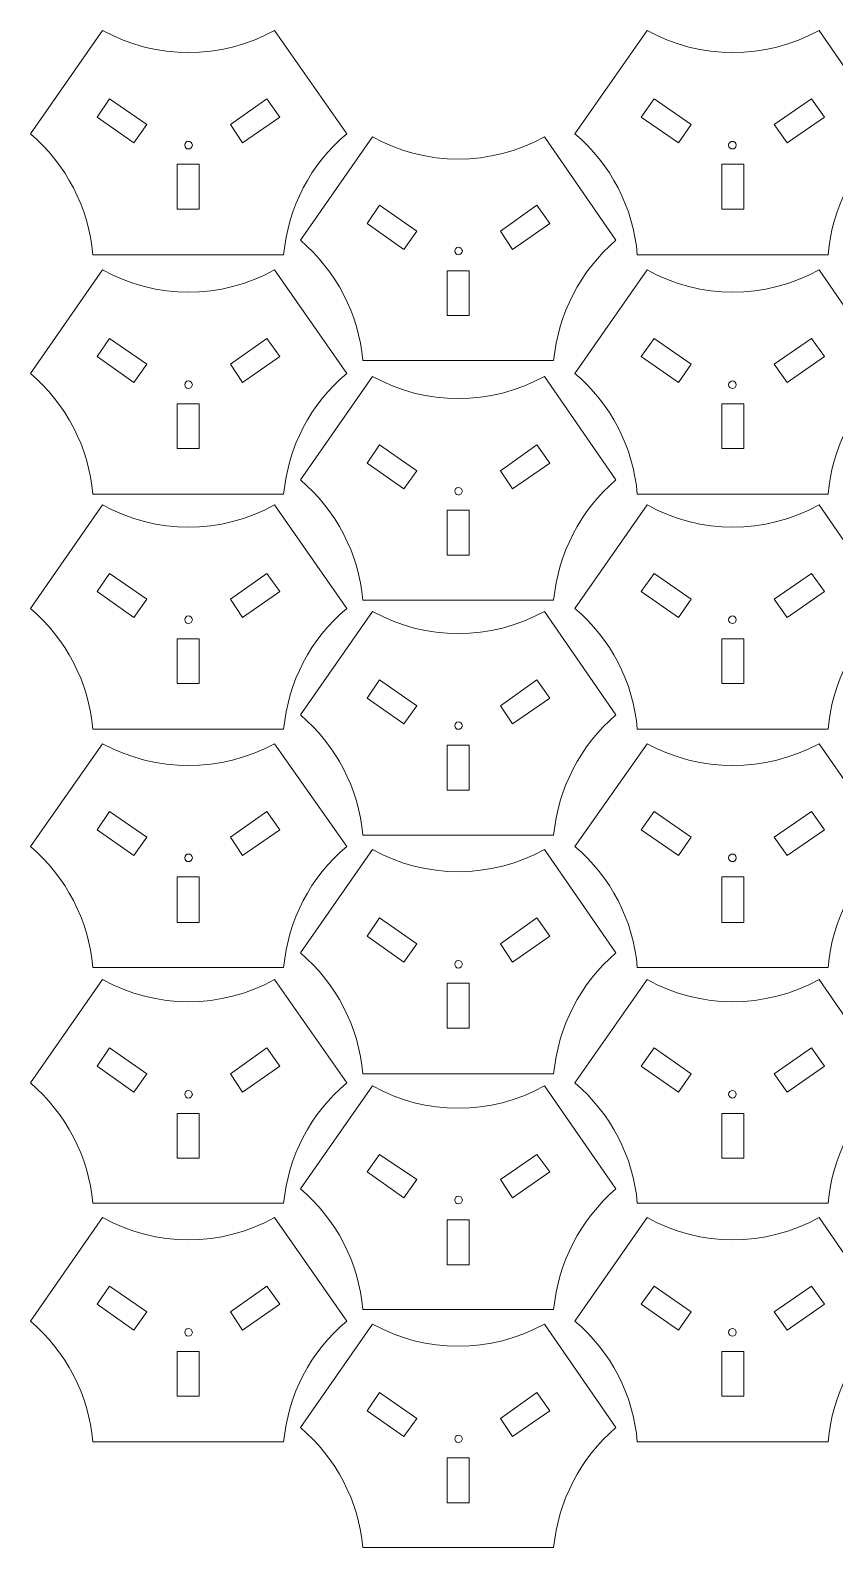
# Model space of a CAD drawing. Header units: centimetres. Extents: x -55.8 to 27.7, y -32.1 to 37.5.
# Drawn here: x -39.84 to -29.27, y 17.52 to 37.47 of the extents above; entities that cross this region are included whole.
import ezdxf

# ---------------------------------------------------------------- set-up
doc = ezdxf.new("R2010")
doc.units = ezdxf.units.CM
doc.header["$MEASUREMENT"] = 0
doc.layers.add('1', color=7, linetype='Continuous')
doc.layers.add('Grab', color=7, linetype='Continuous')

msp = doc.modelspace()

# ---------------------------------------------------------------- linework, layer by layer
at = {"color": 242, "lineweight": 9}
for points in [[(-35.68, 36.105), (-36.16, 35.705), (-36.45, 35.135), (-36.51, 34.515), (-36.51, 34.515), (-36.51, 34.515), (-39.02, 34.515), (-39.02, 34.515), (-39.02, 34.515), (-39.07, 35.135), (-39.37, 35.705), (-39.84, 36.105), (-39.84, 36.105), (-39.84, 36.105), (-38.89, 37.465), (-38.89, 37.465), (-38.89, 37.465), (-38.19, 37.075), (-37.33, 37.075), (-36.63, 37.465), (-36.63, 37.465), (-36.63, 37.465), (-35.68, 36.105), (-35.68, 36.105)], [(-28.53, 36.105), (-29, 35.705), (-29.3, 35.135), (-29.35, 34.515), (-29.35, 34.515), (-29.35, 34.515), (-31.86, 34.515), (-31.86, 34.515), (-31.86, 34.515), (-31.91, 35.135), (-32.21, 35.705), (-32.68, 36.105), (-32.68, 36.105), (-32.68, 36.105), (-31.73, 37.465), (-31.73, 37.465), (-31.73, 37.465), (-31.03, 37.075), (-30.18, 37.075), (-29.47, 37.465), (-29.47, 37.465), (-29.47, 37.465), (-28.53, 36.105), (-28.53, 36.105)], [(-32.14, 34.705), (-32.61, 34.305), (-32.9, 33.735), (-32.96, 33.125), (-32.96, 33.125), (-32.96, 33.125), (-35.47, 33.125), (-35.47, 33.125), (-35.47, 33.125), (-35.52, 33.735), (-35.82, 34.305), (-36.29, 34.705), (-36.29, 34.705), (-36.29, 34.705), (-35.34, 36.065), (-35.34, 36.065), (-35.34, 36.065), (-34.64, 35.675), (-33.79, 35.675), (-33.08, 36.065), (-33.08, 36.065), (-33.08, 36.065), (-32.14, 34.705), (-32.14, 34.705)], [(-35.68, 32.955), (-36.16, 32.555), (-36.45, 31.985), (-36.51, 31.365), (-36.51, 31.365), (-36.51, 31.365), (-39.02, 31.365), (-39.02, 31.365), (-39.02, 31.365), (-39.07, 31.985), (-39.37, 32.555), (-39.84, 32.955), (-39.84, 32.955), (-39.84, 32.955), (-38.89, 34.315), (-38.89, 34.315), (-38.89, 34.315), (-38.19, 33.925), (-37.33, 33.925), (-36.63, 34.315), (-36.63, 34.315), (-36.63, 34.315), (-35.68, 32.955), (-35.68, 32.955)], [(-28.53, 32.955), (-29, 32.555), (-29.3, 31.985), (-29.35, 31.365), (-29.35, 31.365), (-29.35, 31.365), (-31.86, 31.365), (-31.86, 31.365), (-31.86, 31.365), (-31.91, 31.985), (-32.21, 32.555), (-32.68, 32.955), (-32.68, 32.955), (-32.68, 32.955), (-31.73, 34.315), (-31.73, 34.315), (-31.73, 34.315), (-31.03, 33.925), (-30.18, 33.925), (-29.47, 34.315), (-29.47, 34.315), (-29.47, 34.315), (-28.53, 32.955), (-28.53, 32.955)], [(-32.14, 31.555), (-32.61, 31.155), (-32.9, 30.585), (-32.96, 29.975), (-32.96, 29.975), (-32.96, 29.975), (-35.47, 29.975), (-35.47, 29.975), (-35.47, 29.975), (-35.52, 30.585), (-35.82, 31.155), (-36.29, 31.555), (-36.29, 31.555), (-36.29, 31.555), (-35.34, 32.915), (-35.34, 32.915), (-35.34, 32.915), (-34.64, 32.525), (-33.79, 32.525), (-33.08, 32.915), (-33.08, 32.915), (-33.08, 32.915), (-32.14, 31.555), (-32.14, 31.555)], [(-35.68, 29.865), (-36.16, 29.465), (-36.45, 28.895), (-36.51, 28.275), (-36.51, 28.275), (-36.51, 28.275), (-39.02, 28.275), (-39.02, 28.275), (-39.02, 28.275), (-39.07, 28.895), (-39.37, 29.465), (-39.84, 29.865), (-39.84, 29.865), (-39.84, 29.865), (-38.89, 31.225), (-38.89, 31.225), (-38.89, 31.225), (-38.19, 30.835), (-37.33, 30.835), (-36.63, 31.225), (-36.63, 31.225), (-36.63, 31.225), (-35.68, 29.865), (-35.68, 29.865)], [(-28.53, 29.865), (-29, 29.465), (-29.3, 28.895), (-29.35, 28.275), (-29.35, 28.275), (-29.35, 28.275), (-31.86, 28.275), (-31.86, 28.275), (-31.86, 28.275), (-31.91, 28.895), (-32.21, 29.465), (-32.68, 29.865), (-32.68, 29.865), (-32.68, 29.865), (-31.73, 31.225), (-31.73, 31.225), (-31.73, 31.225), (-31.03, 30.835), (-30.18, 30.835), (-29.47, 31.225), (-29.47, 31.225), (-29.47, 31.225), (-28.53, 29.865), (-28.53, 29.865)], [(-32.14, 28.465), (-32.61, 28.065), (-32.9, 27.495), (-32.96, 26.885), (-32.96, 26.885), (-32.96, 26.885), (-35.47, 26.885), (-35.47, 26.885), (-35.47, 26.885), (-35.52, 27.495), (-35.82, 28.065), (-36.29, 28.465), (-36.29, 28.465), (-36.29, 28.465), (-35.34, 29.825), (-35.34, 29.825), (-35.34, 29.825), (-34.64, 29.435), (-33.79, 29.435), (-33.08, 29.825), (-33.08, 29.825), (-33.08, 29.825), (-32.14, 28.465), (-32.14, 28.465)], [(-35.68, 26.735), (-36.16, 26.335), (-36.45, 25.765), (-36.51, 25.145), (-36.51, 25.145), (-36.51, 25.145), (-39.02, 25.145), (-39.02, 25.145), (-39.02, 25.145), (-39.07, 25.765), (-39.37, 26.335), (-39.84, 26.735), (-39.84, 26.735), (-39.84, 26.735), (-38.89, 28.085), (-38.89, 28.085), (-38.89, 28.085), (-38.19, 27.705), (-37.33, 27.705), (-36.63, 28.085), (-36.63, 28.085), (-36.63, 28.085), (-35.68, 26.735), (-35.68, 26.735)], [(-28.53, 26.735), (-29, 26.335), (-29.3, 25.765), (-29.35, 25.145), (-29.35, 25.145), (-29.35, 25.145), (-31.86, 25.145), (-31.86, 25.145), (-31.86, 25.145), (-31.91, 25.765), (-32.21, 26.335), (-32.68, 26.735), (-32.68, 26.735), (-32.68, 26.735), (-31.73, 28.085), (-31.73, 28.085), (-31.73, 28.085), (-31.03, 27.705), (-30.18, 27.705), (-29.47, 28.085), (-29.47, 28.085), (-29.47, 28.085), (-28.53, 26.735), (-28.53, 26.735)], [(-32.14, 25.335), (-32.61, 24.935), (-32.9, 24.365), (-32.96, 23.745), (-32.96, 23.745), (-32.96, 23.745), (-35.47, 23.745), (-35.47, 23.745), (-35.47, 23.745), (-35.52, 24.365), (-35.82, 24.935), (-36.29, 25.335), (-36.29, 25.335), (-36.29, 25.335), (-35.34, 26.695), (-35.34, 26.695), (-35.34, 26.695), (-34.64, 26.305), (-33.79, 26.305), (-33.08, 26.695), (-33.08, 26.695), (-33.08, 26.695), (-32.14, 25.335), (-32.14, 25.335)], [(-35.68, 23.625), (-36.16, 23.225), (-36.45, 22.655), (-36.51, 22.045), (-36.51, 22.045), (-36.51, 22.045), (-39.02, 22.045), (-39.02, 22.045), (-39.02, 22.045), (-39.07, 22.655), (-39.37, 23.225), (-39.84, 23.625), (-39.84, 23.625), (-39.84, 23.625), (-38.89, 24.985), (-38.89, 24.985), (-38.89, 24.985), (-38.19, 24.595), (-37.33, 24.595), (-36.63, 24.985), (-36.63, 24.985), (-36.63, 24.985), (-35.68, 23.625), (-35.68, 23.625)], [(-28.53, 23.625), (-29, 23.225), (-29.3, 22.655), (-29.35, 22.045), (-29.35, 22.045), (-29.35, 22.045), (-31.86, 22.045), (-31.86, 22.045), (-31.86, 22.045), (-31.91, 22.655), (-32.21, 23.225), (-32.68, 23.625), (-32.68, 23.625), (-32.68, 23.625), (-31.73, 24.985), (-31.73, 24.985), (-31.73, 24.985), (-31.03, 24.595), (-30.18, 24.595), (-29.47, 24.985), (-29.47, 24.985), (-29.47, 24.985), (-28.53, 23.625), (-28.53, 23.625)], [(-32.14, 22.235), (-32.61, 21.825), (-32.9, 21.265), (-32.96, 20.645), (-32.96, 20.645), (-32.96, 20.645), (-35.47, 20.645), (-35.47, 20.645), (-35.47, 20.645), (-35.52, 21.265), (-35.82, 21.835), (-36.29, 22.235), (-36.29, 22.235), (-36.29, 22.235), (-35.34, 23.585), (-35.34, 23.585), (-35.34, 23.585), (-34.64, 23.195), (-33.79, 23.195), (-33.08, 23.585), (-33.08, 23.585), (-33.08, 23.585), (-32.14, 22.235), (-32.14, 22.235)], [(-35.68, 20.495), (-36.16, 20.095), (-36.45, 19.525), (-36.51, 18.905), (-36.51, 18.905), (-36.51, 18.905), (-39.02, 18.905), (-39.02, 18.905), (-39.02, 18.905), (-39.07, 19.525), (-39.37, 20.095), (-39.84, 20.495), (-39.84, 20.495), (-39.84, 20.495), (-38.89, 21.855), (-38.89, 21.855), (-38.89, 21.855), (-38.19, 21.465), (-37.33, 21.465), (-36.63, 21.855), (-36.63, 21.855), (-36.63, 21.855), (-35.68, 20.495), (-35.68, 20.495)], [(-28.53, 20.495), (-29, 20.095), (-29.3, 19.525), (-29.35, 18.905), (-29.35, 18.905), (-29.35, 18.905), (-31.86, 18.905), (-31.86, 18.905), (-31.86, 18.905), (-31.91, 19.525), (-32.21, 20.095), (-32.68, 20.495), (-32.68, 20.495), (-32.68, 20.495), (-31.73, 21.855), (-31.73, 21.855), (-31.73, 21.855), (-31.03, 21.465), (-30.18, 21.465), (-29.47, 21.855), (-29.47, 21.855), (-29.47, 21.855), (-28.53, 20.495), (-28.53, 20.495)], [(-32.14, 19.095), (-32.61, 18.695), (-32.9, 18.125), (-32.96, 17.515), (-32.96, 17.515), (-32.96, 17.515), (-35.47, 17.515), (-35.47, 17.515), (-35.47, 17.515), (-35.52, 18.125), (-35.82, 18.695), (-36.29, 19.095), (-36.29, 19.095), (-36.29, 19.095), (-35.34, 20.455), (-35.34, 20.455), (-35.34, 20.455), (-34.64, 20.065), (-33.79, 20.065), (-33.08, 20.455), (-33.08, 20.455), (-33.08, 20.455), (-32.14, 19.095), (-32.14, 19.095)]]:
    msp.add_open_spline(points, degree=3, knots=[0, 0, 0, 0, 0.14285714, 0.14285714, 0.14285714, 0.14285714, 0.28571429, 0.28571429, 0.28571429, 0.28571429, 0.42857143, 0.42857143, 0.42857143, 0.42857143, 0.57142857, 0.57142857, 0.57142857, 0.57142857, 0.71428571, 0.71428571, 0.71428571, 0.71428571, 1, 1, 1, 1], dxfattribs=at)
at = {"layer": '1', "color": 114, "lineweight": 9}
for points in [[(-38.48, 35.985), (-38.48, 35.985), (-38.31, 36.225), (-38.31, 36.225), (-38.31, 36.225), (-38.31, 36.225), (-38.8, 36.565), (-38.8, 36.565), (-38.8, 36.565), (-38.8, 36.565), (-38.96, 36.325), (-38.96, 36.325), (-38.96, 36.325), (-38.96, 36.325), (-38.48, 35.985), (-38.48, 35.985)], [(-36.56, 36.325), (-36.56, 36.325), (-36.73, 36.565), (-36.73, 36.565), (-36.73, 36.565), (-36.73, 36.565), (-37.21, 36.225), (-37.21, 36.225), (-37.21, 36.225), (-37.21, 36.225), (-37.05, 35.985), (-37.05, 35.985), (-37.05, 35.985), (-37.05, 35.985), (-36.56, 36.325), (-36.56, 36.325)], [(-31.32, 35.985), (-31.32, 35.985), (-31.15, 36.225), (-31.15, 36.225), (-31.15, 36.225), (-31.15, 36.225), (-31.64, 36.565), (-31.64, 36.565), (-31.64, 36.565), (-31.64, 36.565), (-31.81, 36.325), (-31.81, 36.325), (-31.81, 36.325), (-31.81, 36.325), (-31.32, 35.985), (-31.32, 35.985)], [(-29.4, 36.325), (-29.4, 36.325), (-29.57, 36.565), (-29.57, 36.565), (-29.57, 36.565), (-29.57, 36.565), (-30.06, 36.225), (-30.06, 36.225), (-30.06, 36.225), (-30.06, 36.225), (-29.89, 35.985), (-29.89, 35.985), (-29.89, 35.985), (-29.89, 35.985), (-29.4, 36.325), (-29.4, 36.325)], [(-37.62, 35.705), (-37.62, 35.705), (-37.91, 35.705), (-37.91, 35.705), (-37.91, 35.705), (-37.91, 35.705), (-37.91, 35.115), (-37.91, 35.115), (-37.91, 35.115), (-37.91, 35.115), (-37.62, 35.115), (-37.62, 35.115), (-37.62, 35.115), (-37.62, 35.115), (-37.62, 35.705), (-37.62, 35.705)], [(-30.46, 35.705), (-30.46, 35.705), (-30.75, 35.705), (-30.75, 35.705), (-30.75, 35.705), (-30.75, 35.705), (-30.75, 35.115), (-30.75, 35.115), (-30.75, 35.115), (-30.75, 35.115), (-30.46, 35.115), (-30.46, 35.115), (-30.46, 35.115), (-30.46, 35.115), (-30.46, 35.705), (-30.46, 35.705)], [(-34.93, 34.585), (-34.93, 34.585), (-34.76, 34.825), (-34.76, 34.825), (-34.76, 34.825), (-34.76, 34.825), (-35.25, 35.165), (-35.25, 35.165), (-35.25, 35.165), (-35.25, 35.165), (-35.41, 34.925), (-35.41, 34.925), (-35.41, 34.925), (-35.41, 34.925), (-34.93, 34.585), (-34.93, 34.585)], [(-33.01, 34.925), (-33.01, 34.925), (-33.18, 35.165), (-33.18, 35.165), (-33.18, 35.165), (-33.18, 35.165), (-33.66, 34.825), (-33.66, 34.825), (-33.66, 34.825), (-33.66, 34.825), (-33.5, 34.585), (-33.5, 34.585), (-33.5, 34.585), (-33.5, 34.585), (-33.01, 34.925), (-33.01, 34.925)], [(-34.07, 34.305), (-34.07, 34.305), (-34.36, 34.305), (-34.36, 34.305), (-34.36, 34.305), (-34.36, 34.305), (-34.36, 33.715), (-34.36, 33.715), (-34.36, 33.715), (-34.36, 33.715), (-34.07, 33.715), (-34.07, 33.715), (-34.07, 33.715), (-34.07, 33.715), (-34.07, 34.305), (-34.07, 34.305)], [(-38.48, 32.835), (-38.48, 32.835), (-38.31, 33.075), (-38.31, 33.075), (-38.31, 33.075), (-38.31, 33.075), (-38.8, 33.415), (-38.8, 33.415), (-38.8, 33.415), (-38.8, 33.415), (-38.96, 33.175), (-38.96, 33.175), (-38.96, 33.175), (-38.96, 33.175), (-38.48, 32.835), (-38.48, 32.835)], [(-36.56, 33.175), (-36.56, 33.175), (-36.73, 33.415), (-36.73, 33.415), (-36.73, 33.415), (-36.73, 33.415), (-37.21, 33.075), (-37.21, 33.075), (-37.21, 33.075), (-37.21, 33.075), (-37.05, 32.835), (-37.05, 32.835), (-37.05, 32.835), (-37.05, 32.835), (-36.56, 33.175), (-36.56, 33.175)], [(-31.32, 32.835), (-31.32, 32.835), (-31.15, 33.075), (-31.15, 33.075), (-31.15, 33.075), (-31.15, 33.075), (-31.64, 33.415), (-31.64, 33.415), (-31.64, 33.415), (-31.64, 33.415), (-31.81, 33.175), (-31.81, 33.175), (-31.81, 33.175), (-31.81, 33.175), (-31.32, 32.835), (-31.32, 32.835)], [(-29.4, 33.175), (-29.4, 33.175), (-29.57, 33.415), (-29.57, 33.415), (-29.57, 33.415), (-29.57, 33.415), (-30.06, 33.075), (-30.06, 33.075), (-30.06, 33.075), (-30.06, 33.075), (-29.89, 32.835), (-29.89, 32.835), (-29.89, 32.835), (-29.89, 32.835), (-29.4, 33.175), (-29.4, 33.175)], [(-37.62, 32.555), (-37.62, 32.555), (-37.91, 32.555), (-37.91, 32.555), (-37.91, 32.555), (-37.91, 32.555), (-37.91, 31.965), (-37.91, 31.965), (-37.91, 31.965), (-37.91, 31.965), (-37.62, 31.965), (-37.62, 31.965), (-37.62, 31.965), (-37.62, 31.965), (-37.62, 32.555), (-37.62, 32.555)], [(-30.46, 32.555), (-30.46, 32.555), (-30.75, 32.555), (-30.75, 32.555), (-30.75, 32.555), (-30.75, 32.555), (-30.75, 31.965), (-30.75, 31.965), (-30.75, 31.965), (-30.75, 31.965), (-30.46, 31.965), (-30.46, 31.965), (-30.46, 31.965), (-30.46, 31.965), (-30.46, 32.555), (-30.46, 32.555)], [(-34.93, 31.435), (-34.93, 31.435), (-34.76, 31.675), (-34.76, 31.675), (-34.76, 31.675), (-34.76, 31.675), (-35.25, 32.015), (-35.25, 32.015), (-35.25, 32.015), (-35.25, 32.015), (-35.41, 31.775), (-35.41, 31.775), (-35.41, 31.775), (-35.41, 31.775), (-34.93, 31.435), (-34.93, 31.435)], [(-33.01, 31.775), (-33.01, 31.775), (-33.18, 32.015), (-33.18, 32.015), (-33.18, 32.015), (-33.18, 32.015), (-33.66, 31.675), (-33.66, 31.675), (-33.66, 31.675), (-33.66, 31.675), (-33.5, 31.435), (-33.5, 31.435), (-33.5, 31.435), (-33.5, 31.435), (-33.01, 31.775), (-33.01, 31.775)], [(-34.07, 31.155), (-34.07, 31.155), (-34.36, 31.155), (-34.36, 31.155), (-34.36, 31.155), (-34.36, 31.155), (-34.36, 30.565), (-34.36, 30.565), (-34.36, 30.565), (-34.36, 30.565), (-34.07, 30.565), (-34.07, 30.565), (-34.07, 30.565), (-34.07, 30.565), (-34.07, 31.155), (-34.07, 31.155)], [(-38.48, 29.745), (-38.48, 29.745), (-38.31, 29.985), (-38.31, 29.985), (-38.31, 29.985), (-38.31, 29.985), (-38.8, 30.325), (-38.8, 30.325), (-38.8, 30.325), (-38.8, 30.325), (-38.96, 30.085), (-38.96, 30.085), (-38.96, 30.085), (-38.96, 30.085), (-38.48, 29.745), (-38.48, 29.745)], [(-36.56, 30.085), (-36.56, 30.085), (-36.73, 30.325), (-36.73, 30.325), (-36.73, 30.325), (-36.73, 30.325), (-37.21, 29.985), (-37.21, 29.985), (-37.21, 29.985), (-37.21, 29.985), (-37.05, 29.745), (-37.05, 29.745), (-37.05, 29.745), (-37.05, 29.745), (-36.56, 30.085), (-36.56, 30.085)], [(-31.32, 29.745), (-31.32, 29.745), (-31.15, 29.985), (-31.15, 29.985), (-31.15, 29.985), (-31.15, 29.985), (-31.64, 30.325), (-31.64, 30.325), (-31.64, 30.325), (-31.64, 30.325), (-31.81, 30.085), (-31.81, 30.085), (-31.81, 30.085), (-31.81, 30.085), (-31.32, 29.745), (-31.32, 29.745)], [(-29.4, 30.085), (-29.4, 30.085), (-29.57, 30.325), (-29.57, 30.325), (-29.57, 30.325), (-29.57, 30.325), (-30.06, 29.985), (-30.06, 29.985), (-30.06, 29.985), (-30.06, 29.985), (-29.89, 29.745), (-29.89, 29.745), (-29.89, 29.745), (-29.89, 29.745), (-29.4, 30.085), (-29.4, 30.085)], [(-37.62, 29.465), (-37.62, 29.465), (-37.91, 29.465), (-37.91, 29.465), (-37.91, 29.465), (-37.91, 29.465), (-37.91, 28.875), (-37.91, 28.875), (-37.91, 28.875), (-37.91, 28.875), (-37.62, 28.875), (-37.62, 28.875), (-37.62, 28.875), (-37.62, 28.875), (-37.62, 29.465), (-37.62, 29.465)], [(-30.46, 29.465), (-30.46, 29.465), (-30.75, 29.465), (-30.75, 29.465), (-30.75, 29.465), (-30.75, 29.465), (-30.75, 28.875), (-30.75, 28.875), (-30.75, 28.875), (-30.75, 28.875), (-30.46, 28.875), (-30.46, 28.875), (-30.46, 28.875), (-30.46, 28.875), (-30.46, 29.465), (-30.46, 29.465)], [(-34.93, 28.345), (-34.93, 28.345), (-34.76, 28.585), (-34.76, 28.585), (-34.76, 28.585), (-34.76, 28.585), (-35.25, 28.925), (-35.25, 28.925), (-35.25, 28.925), (-35.25, 28.925), (-35.41, 28.685), (-35.41, 28.685), (-35.41, 28.685), (-35.41, 28.685), (-34.93, 28.345), (-34.93, 28.345)], [(-33.01, 28.685), (-33.01, 28.685), (-33.18, 28.925), (-33.18, 28.925), (-33.18, 28.925), (-33.18, 28.925), (-33.66, 28.585), (-33.66, 28.585), (-33.66, 28.585), (-33.66, 28.585), (-33.5, 28.345), (-33.5, 28.345), (-33.5, 28.345), (-33.5, 28.345), (-33.01, 28.685), (-33.01, 28.685)], [(-34.07, 28.065), (-34.07, 28.065), (-34.36, 28.065), (-34.36, 28.065), (-34.36, 28.065), (-34.36, 28.065), (-34.36, 27.475), (-34.36, 27.475), (-34.36, 27.475), (-34.36, 27.475), (-34.07, 27.475), (-34.07, 27.475), (-34.07, 27.475), (-34.07, 27.475), (-34.07, 28.065), (-34.07, 28.065)], [(-38.48, 26.615), (-38.48, 26.615), (-38.31, 26.855), (-38.31, 26.855), (-38.31, 26.855), (-38.31, 26.855), (-38.8, 27.195), (-38.8, 27.195), (-38.8, 27.195), (-38.8, 27.195), (-38.96, 26.955), (-38.96, 26.955), (-38.96, 26.955), (-38.96, 26.955), (-38.48, 26.615), (-38.48, 26.615)], [(-36.56, 26.955), (-36.56, 26.955), (-36.73, 27.195), (-36.73, 27.195), (-36.73, 27.195), (-36.73, 27.195), (-37.21, 26.855), (-37.21, 26.855), (-37.21, 26.855), (-37.21, 26.855), (-37.05, 26.615), (-37.05, 26.615), (-37.05, 26.615), (-37.05, 26.615), (-36.56, 26.955), (-36.56, 26.955)], [(-31.32, 26.615), (-31.32, 26.615), (-31.15, 26.855), (-31.15, 26.855), (-31.15, 26.855), (-31.15, 26.855), (-31.64, 27.195), (-31.64, 27.195), (-31.64, 27.195), (-31.64, 27.195), (-31.81, 26.955), (-31.81, 26.955), (-31.81, 26.955), (-31.81, 26.955), (-31.32, 26.615), (-31.32, 26.615)], [(-29.4, 26.955), (-29.4, 26.955), (-29.57, 27.195), (-29.57, 27.195), (-29.57, 27.195), (-29.57, 27.195), (-30.06, 26.855), (-30.06, 26.855), (-30.06, 26.855), (-30.06, 26.855), (-29.89, 26.615), (-29.89, 26.615), (-29.89, 26.615), (-29.89, 26.615), (-29.4, 26.955), (-29.4, 26.955)], [(-37.62, 26.335), (-37.62, 26.335), (-37.91, 26.335), (-37.91, 26.335), (-37.91, 26.335), (-37.91, 26.335), (-37.91, 25.735), (-37.91, 25.735), (-37.91, 25.735), (-37.91, 25.735), (-37.62, 25.735), (-37.62, 25.735), (-37.62, 25.735), (-37.62, 25.735), (-37.62, 26.335), (-37.62, 26.335)], [(-30.46, 26.335), (-30.46, 26.335), (-30.75, 26.335), (-30.75, 26.335), (-30.75, 26.335), (-30.75, 26.335), (-30.75, 25.735), (-30.75, 25.735), (-30.75, 25.735), (-30.75, 25.735), (-30.46, 25.735), (-30.46, 25.735), (-30.46, 25.735), (-30.46, 25.735), (-30.46, 26.335), (-30.46, 26.335)], [(-34.93, 25.215), (-34.93, 25.215), (-34.76, 25.455), (-34.76, 25.455), (-34.76, 25.455), (-34.76, 25.455), (-35.25, 25.795), (-35.25, 25.795), (-35.25, 25.795), (-35.25, 25.795), (-35.41, 25.555), (-35.41, 25.555), (-35.41, 25.555), (-35.41, 25.555), (-34.93, 25.215), (-34.93, 25.215)], [(-33.01, 25.555), (-33.01, 25.555), (-33.18, 25.795), (-33.18, 25.795), (-33.18, 25.795), (-33.18, 25.795), (-33.66, 25.455), (-33.66, 25.455), (-33.66, 25.455), (-33.66, 25.455), (-33.5, 25.215), (-33.5, 25.215), (-33.5, 25.215), (-33.5, 25.215), (-33.01, 25.555), (-33.01, 25.555)], [(-34.07, 24.935), (-34.07, 24.935), (-34.36, 24.935), (-34.36, 24.935), (-34.36, 24.935), (-34.36, 24.935), (-34.36, 24.345), (-34.36, 24.345), (-34.36, 24.345), (-34.36, 24.345), (-34.07, 24.345), (-34.07, 24.345), (-34.07, 24.345), (-34.07, 24.345), (-34.07, 24.935), (-34.07, 24.935)], [(-38.48, 23.505), (-38.48, 23.505), (-38.31, 23.745), (-38.31, 23.745), (-38.31, 23.745), (-38.31, 23.745), (-38.8, 24.085), (-38.8, 24.085), (-38.8, 24.085), (-38.8, 24.085), (-38.96, 23.845), (-38.96, 23.845), (-38.96, 23.845), (-38.96, 23.845), (-38.48, 23.505), (-38.48, 23.505)], [(-36.56, 23.845), (-36.56, 23.845), (-36.73, 24.085), (-36.73, 24.085), (-36.73, 24.085), (-36.73, 24.085), (-37.21, 23.745), (-37.21, 23.745), (-37.21, 23.745), (-37.21, 23.745), (-37.05, 23.505), (-37.05, 23.505), (-37.05, 23.505), (-37.05, 23.505), (-36.56, 23.845), (-36.56, 23.845)], [(-31.32, 23.505), (-31.32, 23.505), (-31.15, 23.745), (-31.15, 23.745), (-31.15, 23.745), (-31.15, 23.745), (-31.64, 24.085), (-31.64, 24.085), (-31.64, 24.085), (-31.64, 24.085), (-31.81, 23.845), (-31.81, 23.845), (-31.81, 23.845), (-31.81, 23.845), (-31.32, 23.505), (-31.32, 23.505)], [(-29.4, 23.845), (-29.4, 23.845), (-29.57, 24.085), (-29.57, 24.085), (-29.57, 24.085), (-29.57, 24.085), (-30.06, 23.745), (-30.06, 23.745), (-30.06, 23.745), (-30.06, 23.745), (-29.89, 23.505), (-29.89, 23.505), (-29.89, 23.505), (-29.89, 23.505), (-29.4, 23.845), (-29.4, 23.845)], [(-37.62, 23.225), (-37.62, 23.225), (-37.91, 23.225), (-37.91, 23.225), (-37.91, 23.225), (-37.91, 23.225), (-37.91, 22.635), (-37.91, 22.635), (-37.91, 22.635), (-37.91, 22.635), (-37.62, 22.635), (-37.62, 22.635), (-37.62, 22.635), (-37.62, 22.635), (-37.62, 23.225), (-37.62, 23.225)], [(-30.46, 23.225), (-30.46, 23.225), (-30.75, 23.225), (-30.75, 23.225), (-30.75, 23.225), (-30.75, 23.225), (-30.75, 22.635), (-30.75, 22.635), (-30.75, 22.635), (-30.75, 22.635), (-30.46, 22.635), (-30.46, 22.635), (-30.46, 22.635), (-30.46, 22.635), (-30.46, 23.225), (-30.46, 23.225)], [(-34.93, 22.115), (-34.93, 22.115), (-34.76, 22.355), (-34.76, 22.355), (-34.76, 22.355), (-34.76, 22.355), (-35.25, 22.685), (-35.25, 22.685), (-35.25, 22.685), (-35.25, 22.685), (-35.41, 22.455), (-35.41, 22.455), (-35.41, 22.455), (-35.41, 22.455), (-34.93, 22.115), (-34.93, 22.115)], [(-33.01, 22.455), (-33.01, 22.455), (-33.18, 22.685), (-33.18, 22.685), (-33.18, 22.685), (-33.18, 22.685), (-33.66, 22.355), (-33.66, 22.355), (-33.66, 22.355), (-33.66, 22.355), (-33.5, 22.115), (-33.5, 22.115), (-33.5, 22.115), (-33.5, 22.115), (-33.01, 22.455), (-33.01, 22.455)], [(-34.07, 21.825), (-34.07, 21.825), (-34.36, 21.825), (-34.36, 21.825), (-34.36, 21.825), (-34.36, 21.825), (-34.36, 21.235), (-34.36, 21.235), (-34.36, 21.235), (-34.36, 21.235), (-34.07, 21.235), (-34.07, 21.235), (-34.07, 21.235), (-34.07, 21.235), (-34.07, 21.825), (-34.07, 21.825)], [(-38.48, 20.375), (-38.48, 20.375), (-38.31, 20.615), (-38.31, 20.615), (-38.31, 20.615), (-38.31, 20.615), (-38.8, 20.955), (-38.8, 20.955), (-38.8, 20.955), (-38.8, 20.955), (-38.96, 20.715), (-38.96, 20.715), (-38.96, 20.715), (-38.96, 20.715), (-38.48, 20.375), (-38.48, 20.375)], [(-36.56, 20.715), (-36.56, 20.715), (-36.73, 20.955), (-36.73, 20.955), (-36.73, 20.955), (-36.73, 20.955), (-37.21, 20.615), (-37.21, 20.615), (-37.21, 20.615), (-37.21, 20.615), (-37.05, 20.375), (-37.05, 20.375), (-37.05, 20.375), (-37.05, 20.375), (-36.56, 20.715), (-36.56, 20.715)], [(-31.32, 20.375), (-31.32, 20.375), (-31.15, 20.615), (-31.15, 20.615), (-31.15, 20.615), (-31.15, 20.615), (-31.64, 20.955), (-31.64, 20.955), (-31.64, 20.955), (-31.64, 20.955), (-31.81, 20.715), (-31.81, 20.715), (-31.81, 20.715), (-31.81, 20.715), (-31.32, 20.375), (-31.32, 20.375)], [(-29.4, 20.715), (-29.4, 20.715), (-29.57, 20.955), (-29.57, 20.955), (-29.57, 20.955), (-29.57, 20.955), (-30.06, 20.615), (-30.06, 20.615), (-30.06, 20.615), (-30.06, 20.615), (-29.89, 20.375), (-29.89, 20.375), (-29.89, 20.375), (-29.89, 20.375), (-29.4, 20.715), (-29.4, 20.715)], [(-37.62, 20.095), (-37.62, 20.095), (-37.91, 20.095), (-37.91, 20.095), (-37.91, 20.095), (-37.91, 20.095), (-37.91, 19.505), (-37.91, 19.505), (-37.91, 19.505), (-37.91, 19.505), (-37.62, 19.505), (-37.62, 19.505), (-37.62, 19.505), (-37.62, 19.505), (-37.62, 20.095), (-37.62, 20.095)], [(-30.46, 20.095), (-30.46, 20.095), (-30.75, 20.095), (-30.75, 20.095), (-30.75, 20.095), (-30.75, 20.095), (-30.75, 19.505), (-30.75, 19.505), (-30.75, 19.505), (-30.75, 19.505), (-30.46, 19.505), (-30.46, 19.505), (-30.46, 19.505), (-30.46, 19.505), (-30.46, 20.095), (-30.46, 20.095)], [(-34.93, 18.975), (-34.93, 18.975), (-34.76, 19.215), (-34.76, 19.215), (-34.76, 19.215), (-34.76, 19.215), (-35.25, 19.555), (-35.25, 19.555), (-35.25, 19.555), (-35.25, 19.555), (-35.41, 19.315), (-35.41, 19.315), (-35.41, 19.315), (-35.41, 19.315), (-34.93, 18.975), (-34.93, 18.975)], [(-33.01, 19.315), (-33.01, 19.315), (-33.18, 19.555), (-33.18, 19.555), (-33.18, 19.555), (-33.18, 19.555), (-33.66, 19.215), (-33.66, 19.215), (-33.66, 19.215), (-33.66, 19.215), (-33.5, 18.975), (-33.5, 18.975), (-33.5, 18.975), (-33.5, 18.975), (-33.01, 19.315), (-33.01, 19.315)], [(-34.07, 18.695), (-34.07, 18.695), (-34.36, 18.695), (-34.36, 18.695), (-34.36, 18.695), (-34.36, 18.695), (-34.36, 18.105), (-34.36, 18.105), (-34.36, 18.105), (-34.36, 18.105), (-34.07, 18.105), (-34.07, 18.105), (-34.07, 18.105), (-34.07, 18.105), (-34.07, 18.695), (-34.07, 18.695)]]:
    msp.add_open_spline(points, degree=3, knots=[0, 0, 0, 0, 0.2, 0.2, 0.2, 0.2, 0.4, 0.4, 0.4, 0.4, 0.6, 0.6, 0.6, 0.6, 1, 1, 1, 1], dxfattribs=at)
at = {"layer": 'Grab', "color": 250, "lineweight": 9}
for points in [[(-37.71, 35.955), (-37.71, 35.985), (-37.74, 36.005), (-37.76, 36.005), (-37.76, 36.005), (-37.79, 36.005), (-37.81, 35.985), (-37.81, 35.955), (-37.81, 35.955), (-37.81, 35.925), (-37.79, 35.905), (-37.76, 35.905), (-37.76, 35.905), (-37.74, 35.905), (-37.71, 35.925), (-37.71, 35.955)], [(-30.56, 35.955), (-30.56, 35.985), (-30.58, 36.005), (-30.61, 36.005), (-30.61, 36.005), (-30.63, 36.005), (-30.66, 35.985), (-30.66, 35.955), (-30.66, 35.955), (-30.66, 35.925), (-30.63, 35.905), (-30.61, 35.905), (-30.61, 35.905), (-30.58, 35.905), (-30.56, 35.925), (-30.56, 35.955)], [(-34.16, 34.565), (-34.16, 34.585), (-34.19, 34.615), (-34.21, 34.615), (-34.21, 34.615), (-34.24, 34.615), (-34.26, 34.585), (-34.26, 34.565), (-34.26, 34.565), (-34.26, 34.535), (-34.24, 34.515), (-34.21, 34.515), (-34.21, 34.515), (-34.19, 34.515), (-34.16, 34.535), (-34.16, 34.565)], [(-37.71, 32.805), (-37.71, 32.835), (-37.74, 32.855), (-37.76, 32.855), (-37.76, 32.855), (-37.79, 32.855), (-37.81, 32.835), (-37.81, 32.805), (-37.81, 32.805), (-37.81, 32.775), (-37.79, 32.755), (-37.76, 32.755), (-37.76, 32.755), (-37.74, 32.755), (-37.71, 32.775), (-37.71, 32.805)], [(-30.56, 32.805), (-30.56, 32.835), (-30.58, 32.855), (-30.61, 32.855), (-30.61, 32.855), (-30.63, 32.855), (-30.66, 32.835), (-30.66, 32.805), (-30.66, 32.805), (-30.66, 32.775), (-30.63, 32.755), (-30.61, 32.755), (-30.61, 32.755), (-30.58, 32.755), (-30.56, 32.775), (-30.56, 32.805)], [(-34.16, 31.405), (-34.16, 31.435), (-34.19, 31.455), (-34.21, 31.455), (-34.21, 31.455), (-34.24, 31.455), (-34.26, 31.435), (-34.26, 31.405), (-34.26, 31.405), (-34.26, 31.385), (-34.24, 31.355), (-34.21, 31.355), (-34.21, 31.355), (-34.19, 31.355), (-34.16, 31.385), (-34.16, 31.405)], [(-37.71, 29.715), (-37.71, 29.745), (-37.74, 29.765), (-37.76, 29.765), (-37.76, 29.765), (-37.79, 29.765), (-37.81, 29.745), (-37.81, 29.715), (-37.81, 29.715), (-37.81, 29.685), (-37.79, 29.665), (-37.76, 29.665), (-37.76, 29.665), (-37.74, 29.665), (-37.71, 29.685), (-37.71, 29.715)], [(-30.56, 29.715), (-30.56, 29.745), (-30.58, 29.765), (-30.61, 29.765), (-30.61, 29.765), (-30.63, 29.765), (-30.66, 29.745), (-30.66, 29.715), (-30.66, 29.715), (-30.66, 29.685), (-30.63, 29.665), (-30.61, 29.665), (-30.61, 29.665), (-30.58, 29.665), (-30.56, 29.685), (-30.56, 29.715)], [(-34.16, 28.325), (-34.16, 28.345), (-34.19, 28.375), (-34.21, 28.375), (-34.21, 28.375), (-34.24, 28.375), (-34.26, 28.345), (-34.26, 28.325), (-34.26, 28.325), (-34.26, 28.295), (-34.24, 28.275), (-34.21, 28.275), (-34.21, 28.275), (-34.19, 28.275), (-34.16, 28.295), (-34.16, 28.325)], [(-37.71, 26.585), (-37.71, 26.615), (-37.74, 26.635), (-37.76, 26.635), (-37.76, 26.635), (-37.79, 26.635), (-37.81, 26.615), (-37.81, 26.585), (-37.81, 26.585), (-37.81, 26.555), (-37.79, 26.535), (-37.76, 26.535), (-37.76, 26.535), (-37.74, 26.535), (-37.71, 26.555), (-37.71, 26.585)], [(-30.56, 26.585), (-30.56, 26.615), (-30.58, 26.635), (-30.61, 26.635), (-30.61, 26.635), (-30.63, 26.635), (-30.66, 26.615), (-30.66, 26.585), (-30.66, 26.585), (-30.66, 26.555), (-30.63, 26.535), (-30.61, 26.535), (-30.61, 26.535), (-30.58, 26.535), (-30.56, 26.555), (-30.56, 26.585)], [(-34.16, 25.185), (-34.16, 25.215), (-34.19, 25.235), (-34.21, 25.235), (-34.21, 25.235), (-34.24, 25.235), (-34.26, 25.215), (-34.26, 25.185), (-34.26, 25.185), (-34.26, 25.165), (-34.24, 25.135), (-34.21, 25.135), (-34.21, 25.135), (-34.19, 25.135), (-34.16, 25.165), (-34.16, 25.185)], [(-37.71, 23.475), (-37.71, 23.505), (-37.74, 23.525), (-37.76, 23.525), (-37.76, 23.525), (-37.79, 23.525), (-37.81, 23.505), (-37.81, 23.475), (-37.81, 23.475), (-37.81, 23.455), (-37.79, 23.425), (-37.76, 23.425), (-37.76, 23.425), (-37.74, 23.425), (-37.71, 23.455), (-37.71, 23.475)], [(-30.56, 23.475), (-30.56, 23.505), (-30.58, 23.525), (-30.61, 23.525), (-30.61, 23.525), (-30.63, 23.525), (-30.66, 23.505), (-30.66, 23.475), (-30.66, 23.475), (-30.66, 23.455), (-30.63, 23.425), (-30.61, 23.425), (-30.61, 23.425), (-30.58, 23.425), (-30.56, 23.455), (-30.56, 23.475)], [(-34.16, 22.085), (-34.16, 22.115), (-34.19, 22.135), (-34.21, 22.135), (-34.21, 22.135), (-34.24, 22.135), (-34.26, 22.115), (-34.26, 22.085), (-34.26, 22.085), (-34.26, 22.055), (-34.24, 22.035), (-34.21, 22.035), (-34.21, 22.035), (-34.19, 22.035), (-34.16, 22.055), (-34.16, 22.085)], [(-37.71, 20.345), (-37.71, 20.375), (-37.74, 20.395), (-37.76, 20.395), (-37.76, 20.395), (-37.79, 20.395), (-37.81, 20.375), (-37.81, 20.345), (-37.81, 20.345), (-37.81, 20.315), (-37.79, 20.295), (-37.76, 20.295), (-37.76, 20.295), (-37.74, 20.295), (-37.71, 20.315), (-37.71, 20.345)], [(-30.56, 20.345), (-30.56, 20.375), (-30.58, 20.395), (-30.61, 20.395), (-30.61, 20.395), (-30.63, 20.395), (-30.66, 20.375), (-30.66, 20.345), (-30.66, 20.345), (-30.66, 20.315), (-30.63, 20.295), (-30.61, 20.295), (-30.61, 20.295), (-30.58, 20.295), (-30.56, 20.315), (-30.56, 20.345)], [(-34.16, 18.945), (-34.16, 18.975), (-34.19, 18.995), (-34.21, 18.995), (-34.21, 18.995), (-34.24, 18.995), (-34.26, 18.975), (-34.26, 18.945), (-34.26, 18.945), (-34.26, 18.925), (-34.24, 18.895), (-34.21, 18.895), (-34.21, 18.895), (-34.19, 18.895), (-34.16, 18.925), (-34.16, 18.945)]]:
    msp.add_open_spline(points, degree=3, knots=[0, 0, 0, 0, 0.2, 0.2, 0.2, 0.2, 0.4, 0.4, 0.4, 0.4, 0.6, 0.6, 0.6, 0.6, 1, 1, 1, 1], dxfattribs=at)

doc.saveas('drawing.dxf')
